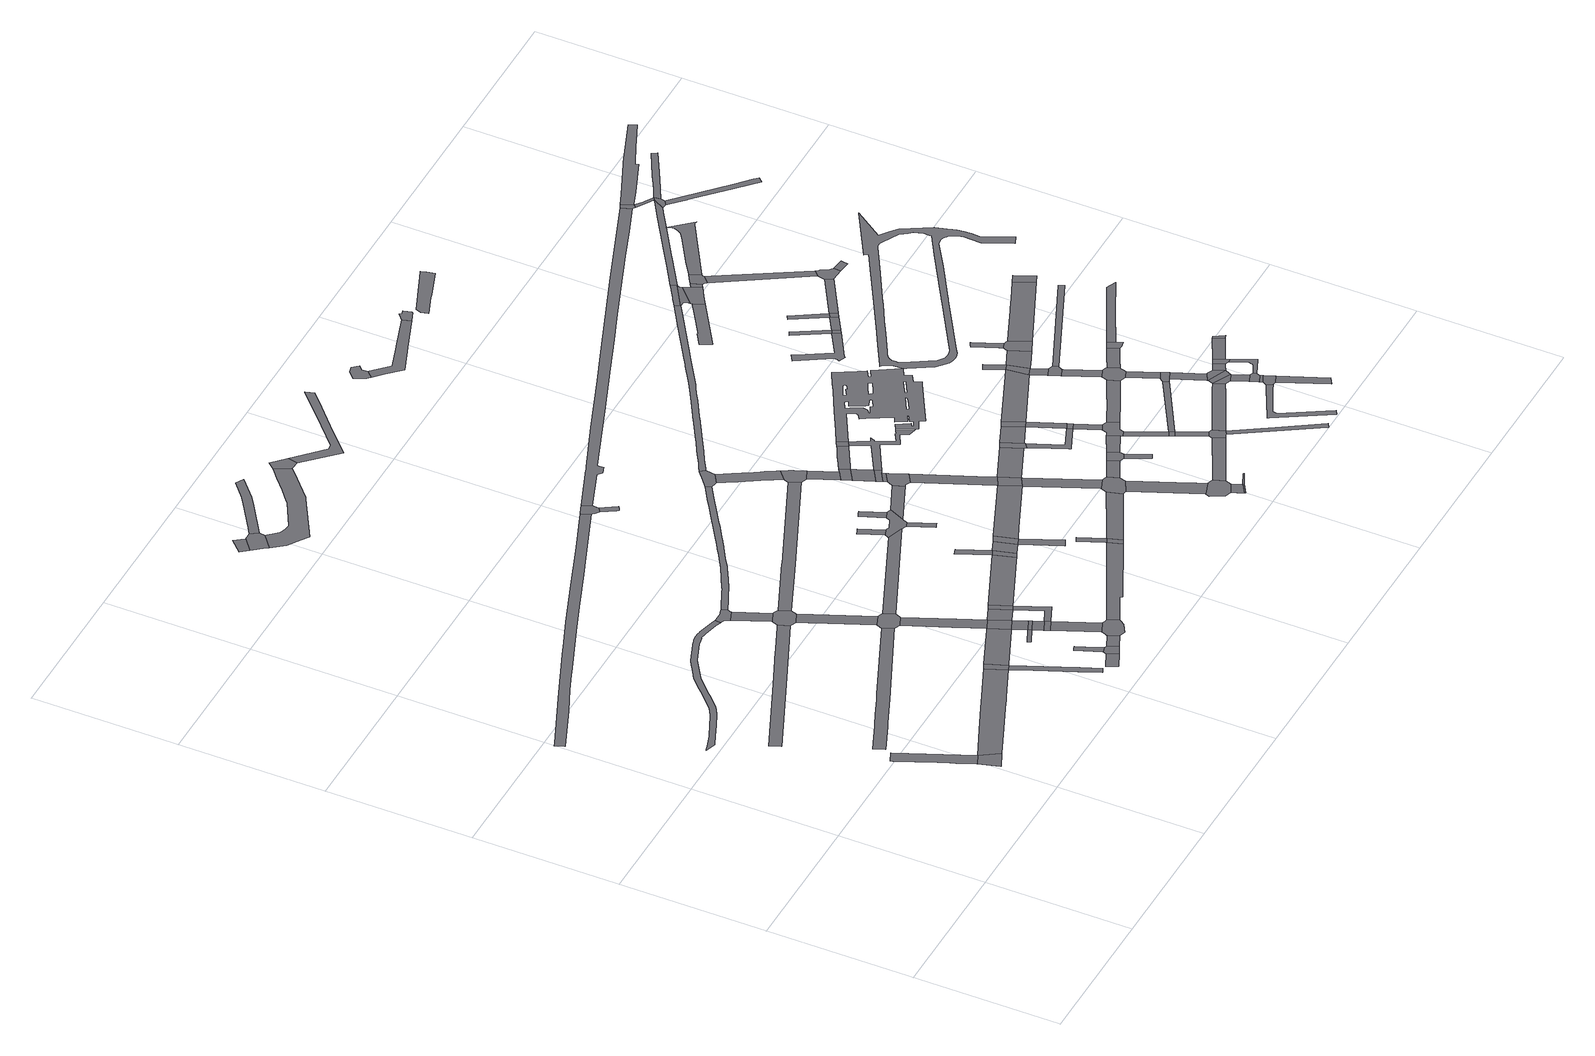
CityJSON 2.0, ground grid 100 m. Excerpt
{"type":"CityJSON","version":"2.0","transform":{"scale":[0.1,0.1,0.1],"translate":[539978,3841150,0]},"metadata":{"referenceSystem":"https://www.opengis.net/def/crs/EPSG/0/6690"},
"CityObjects":{
"road1":{"type":"Road","attributes":{"RoadStructureAttribute.sectionType":"1"},"geometry":[{"type":"MultiSurface","lod":"1","boundaries":[[[0,1,2,3,4,5,6,7,8,9,10]]]}]},
"road2":{"type":"Road","geometry":[{"type":"MultiSurface","lod":"1","boundaries":[[[10,9,11,12,13,14,15]]]}]},
"road3":{"type":"Road","attributes":{"RoadStructureAttribute.sectionType":"1"},"geometry":[{"type":"MultiSurface","lod":"1","boundaries":[[[16,17,18,19,20,21,22,23,24,25,26,27,28,29,30,31,32,33,34,35,36,37,38,39,40,41,42,43,44,45,46,47,48,49,50,51,52,53,54,55,56,57,58,59,60,61,62,63,64,65,66,67,68,69,70,71,72,73,74]]]}]},
"road4":{"type":"Road","attributes":{"RoadStructureAttribute.sectionType":"1"},"geometry":[{"type":"MultiSurface","lod":"1","boundaries":[[[75,76,77,78,79,80,10,15,81,82,83,84,85,86,87,88]]]}]},
"road5":{"type":"Road","attributes":{"RoadStructureAttribute.sectionType":"1"},"geometry":[{"type":"MultiSurface","lod":"1","boundaries":[[[89,90,91,92,93,94,95,96,97,98,99]]]}]},
"road6":{"type":"Road","attributes":{"RoadStructureAttribute.sectionType":"1"},"geometry":[{"type":"MultiSurface","lod":"1","boundaries":[[[100,101,102,103,104,105,106,107,108,109,110,111,112,113,114,115]]]}]},
"road7":{"type":"Road","attributes":{"RoadStructureAttribute.sectionType":"1"},"geometry":[{"type":"MultiSurface","lod":"1","boundaries":[[[116,117,118,119,120,121,122,123,124,125,126,127,128,129,130,131,132,133,134]]]}]},
"road8":{"type":"Road","geometry":[{"type":"MultiSurface","lod":"1","boundaries":[[[135,75,88,136]]]}]},
"road9":{"type":"Road","attributes":{"RoadStructureAttribute.sectionType":"1"},"geometry":[{"type":"MultiSurface","lod":"1","boundaries":[[[137,138,139,136,88,140,141,142,143,144]]]}]},
"road10":{"type":"Road","attributes":{"RoadStructureAttribute.sectionType":"1"},"geometry":[{"type":"MultiSurface","lod":"1","boundaries":[[[145,146,147,148]]]}]},
"road11":{"type":"Road","attributes":{"RoadStructureAttribute.sectionType":"1"},"geometry":[{"type":"MultiSurface","lod":"1","boundaries":[[[149,150,135,136,151,152,153,154]]]}]},
"road12":{"type":"Road","geometry":[{"type":"MultiSurface","lod":"1","boundaries":[[[155,156,157,158,74,73,159,160,161,162,163,164]]]}]},
"road13":{"type":"Road","attributes":{"RoadStructureAttribute.sectionType":"1"},"geometry":[{"type":"MultiSurface","lod":"1","boundaries":[[[162,161,165,166]]]}]},
"road14":{"type":"Road","geometry":[{"type":"MultiSurface","lod":"1","boundaries":[[[167,166,165,168,169,89,99,170,171,172,173,174,175,176]]]}]},
"road15":{"type":"Road","geometry":[{"type":"MultiSurface","lod":"1","boundaries":[[[177,178,179,180,181,182,183,184]]]}]},
"road16":{"type":"Road","geometry":[{"type":"MultiSurface","lod":"1","boundaries":[[[184,183,145,148,185,186]]]}]},
"road17":{"type":"Road","attributes":{"RoadStructureAttribute.sectionType":"1"},"geometry":[{"type":"MultiSurface","lod":"1","boundaries":[[[187,173,172,188,189,190,191]]]}]},
"road18":{"type":"Road","geometry":[{"type":"MultiSurface","lod":"1","boundaries":[[[192,191,190,193,100,115,194,195,196,197,198,199]]]}]},
"road19":{"type":"Road","geometry":[{"type":"MultiSurface","lod":"1","boundaries":[[[200,201,202,203,204,205]]]}]},
"road20":{"type":"Road","attributes":{"RoadStructureAttribute.sectionType":"1"},"geometry":[{"type":"MultiSurface","lod":"1","boundaries":[[[206,207,186,185,208]]]}]},
"road21":{"type":"Road","attributes":{"RoadStructureAttribute.sectionType":"1"},"geometry":[{"type":"MultiSurface","lod":"1","boundaries":[[[209,196,195,210,211,149,212]]]}]},
"road22":{"type":"Road","attributes":{"RoadStructureAttribute.sectionType":"1"},"geometry":[{"type":"MultiSurface","lod":"1","boundaries":[[[213,214,215,216]]]}]},
"road23":{"type":"Road","geometry":[{"type":"MultiSurface","lod":"1","boundaries":[[[212,149,154,217]]]}]},
"road24":{"type":"Road","attributes":{"RoadStructureAttribute.sectionType":"1"},"geometry":[{"type":"MultiSurface","lod":"1","boundaries":[[[217,154,200,218]]]}]},
"road25":{"type":"Road","geometry":[{"type":"MultiSurface","lod":"1","boundaries":[[[218,200,205,219]]]}]},
"road26":{"type":"Road","geometry":[{"type":"MultiSurface","lod":"1","boundaries":[[[220,216,215,221,222,223,224]]]}]},
"road27":{"type":"Road","attributes":{"RoadStructureAttribute.sectionType":"1"},"geometry":[{"type":"MultiSurface","lod":"1","boundaries":[[[219,205,225,226,227]]]}]},
"road28":{"type":"Road","geometry":[{"type":"MultiSurface","lod":"1","boundaries":[[[227,226,228,229]]]}]},
"road29":{"type":"Road","attributes":{"RoadStructureAttribute.sectionType":"1"},"geometry":[{"type":"MultiSurface","lod":"1","boundaries":[[[229,228,230,231]]]}]},
"road30":{"type":"Road","geometry":[{"type":"MultiSurface","lod":"1","boundaries":[[[232,231,230,233,206,208,234,235,236,237,238,239,240,241,242]]]}]},
"road31":{"type":"Road","attributes":{"RoadStructureAttribute.sectionType":"1"},"geometry":[{"type":"MultiSurface","lod":"1","boundaries":[[[243,212,217,244]]]}]},
"road32":{"type":"Road","geometry":[{"type":"MultiSurface","lod":"1","boundaries":[[[245,243,244,246]]]}]},
"road33":{"type":"Road","attributes":{"RoadStructureAttribute.sectionType":"1"},"geometry":[{"type":"MultiSurface","lod":"1","boundaries":[[[247,248,249,246,244,250,251,252,227,229]]]}]},
"road34":{"type":"Road","attributes":{"RoadStructureAttribute.sectionType":"1"},"geometry":[{"type":"MultiSurface","lod":"1","boundaries":[[[253,254,255,256,257,220,224,258,259,260]]]}]},
"road35":{"type":"Road","attributes":{"RoadStructureAttribute.sectionType":"1"},"geometry":[{"type":"MultiSurface","lod":"1","boundaries":[[[261,262,263,264,265,266,267,268,269,270,223,222,271,272,273,274,275,276,277]]]}]},
"road36":{"type":"Road","attributes":{"RoadStructureAttribute.sectionType":"1"},"geometry":[{"type":"MultiSurface","lod":"1","boundaries":[[[278,199,198,279]]]}]},
"road37":{"type":"Road","attributes":{"RoadStructureAttribute.sectionType":"1"},"geometry":[{"type":"MultiSurface","lod":"1","boundaries":[[[280,281,282,245,246,283,284,285,286]]]}]},
"road38":{"type":"Road","attributes":{"RoadStructureAttribute.sectionType":"1"},"geometry":[{"type":"MultiSurface","lod":"1","boundaries":[[[287,288,289,290,291,292,293,294,295,296,297,298,299,300,301,302,303,304,305,306,307,155,164,308,309,310,311,312,313,314,315,316,317,318,319,320,321,322,323,324,325,326,327,328,329,330,331,332,333]]]}]},
"road39":{"type":"Road","attributes":{"RoadStructureAttribute.sectionType":"1"},"geometry":[{"type":"MultiSurface","lod":"1","boundaries":[[[334,335,242,241,336,337,338]]]}]},
"road40":{"type":"Road","attributes":{"RoadStructureAttribute.sectionType":"1"},"geometry":[{"type":"MultiSurface","lod":"1","boundaries":[[[339,340,341,176,175,342,343]]]}]},
"road41":{"type":"Road","attributes":{"RoadStructureAttribute.sectionType":"1"},"geometry":[{"type":"MultiSurface","lod":"1","boundaries":[[[344,345,346,347,280,348]]]}]},
"road42":{"type":"Road","geometry":[{"type":"MultiSurface","lod":"1","boundaries":[[[349,350,116,134,351,352,353,354,355,356,357]]]}]},
"road43":{"type":"Road","geometry":[{"type":"MultiSurface","lod":"1","boundaries":[[[348,280,286,358]]]}]},
"road44":{"type":"Road","geometry":[{"type":"MultiSurface","lod":"1","boundaries":[[[359,360,361,362,354,353]]]}]},
"road45":{"type":"Road","attributes":{"RoadStructureAttribute.sectionType":"1"},"geometry":[{"type":"MultiSurface","lod":"1","boundaries":[[[363,348,358,364]]]}]},
"road46":{"type":"Road","geometry":[{"type":"MultiSurface","lod":"1","boundaries":[[[365,366,367,368,369]]]}]},
"road47":{"type":"Road","geometry":[{"type":"MultiSurface","lod":"1","boundaries":[[[370,261,277,371,372]]]}]},
"road48":{"type":"Road","geometry":[{"type":"MultiSurface","lod":"1","boundaries":[[[373,363,364,374]]]}]},
"road49":{"type":"Road","attributes":{"RoadStructureAttribute.sectionType":"1"},"geometry":[{"type":"MultiSurface","lod":"1","boundaries":[[[375,376,377,374,364]]]}]},
"road50":{"type":"Road","geometry":[{"type":"MultiSurface","lod":"1","boundaries":[[[378,379,380,381,382,383,384,385,386,387,369,368,388,389,278,279,390,391,392,393,394,395,396,397]]]}]},
"road51":{"type":"Road","geometry":[{"type":"MultiSurface","lod":"1","boundaries":[[[398,399,400,393,392]]]}]},
"road52":{"type":"Road","geometry":[{"type":"MultiSurface","lod":"1","boundaries":[[[401,402,403,404,405,334,406]]]}]},
"road53":{"type":"Road","geometry":[{"type":"MultiSurface","lod":"1","boundaries":[[[406,334,338,407]]]}]},
"road54":{"type":"Road","geometry":[{"type":"MultiSurface","lod":"1","boundaries":[[[408,409,410,381,380]]]}]},
"road55":{"type":"Road","attributes":{"RoadStructureAttribute.sectionType":"1"},"geometry":[{"type":"MultiSurface","lod":"1","boundaries":[[[411,397,396,412]]]}]},
"road56":{"type":"Road","attributes":{"RoadStructureAttribute.sectionType":"1"},"geometry":[{"type":"MultiSurface","lod":"1","boundaries":[[[413,373,374,414,415,416,417,418]]]}]},
"road57":{"type":"Road","geometry":[{"type":"MultiSurface","lod":"1","boundaries":[[[419,420,287,333,421,422,423,424]]]}]},
"road58":{"type":"Road","attributes":{"RoadStructureAttribute.sectionType":"1"},"geometry":[{"type":"MultiSurface","lod":"1","boundaries":[[[425,426,427,428,429,430,372,371,431,432,433,434]]]}]},
"road59":{"type":"Road","attributes":{"RoadStructureAttribute.sectionType":"1"},"geometry":[{"type":"MultiSurface","lod":"1","boundaries":[[[435,436,437,438,439,440,441,442,443,423,422,444,445,446,447,448,449,450,451,452,453,454,455,456]]]}]},
"road60":{"type":"Road","attributes":{"RoadStructureAttribute.sectionType":"1"},"geometry":[{"type":"MultiSurface","lod":"1","boundaries":[[[457,458,459,460,461,406,407,462,463]]]}]},
"road61":{"type":"Road","geometry":[{"type":"MultiSurface","lod":"1","boundaries":[[[464,465,466,467,468,469,456,455,339,343,470,471,472]]]}]},
"road62":{"type":"Road","attributes":{"RoadStructureAttribute.sectionType":"1"},"geometry":[{"type":"MultiSurface","lod":"1","boundaries":[[[472,471,473,474]]]}]},
"road63":{"type":"Road","geometry":[{"type":"MultiSurface","lod":"1","boundaries":[[[475,474,473,476,477]]]}]},
"road64":{"type":"Road","attributes":{"RoadStructureAttribute.sectionType":"1"},"geometry":[{"type":"MultiSurface","lod":"1","boundaries":[[[478,477,476,479,480]]]}]},
"road65":{"type":"Road","attributes":{"RoadStructureAttribute.sectionType":"1"},"geometry":[{"type":"MultiSurface","lod":"1","boundaries":[[[481,482,483,484]]]}]},
"road66":{"type":"Road","geometry":[{"type":"MultiSurface","lod":"1","boundaries":[[[485,484,483,486,487,411,412,488,489,490,491,492]]]}]},
"road67":{"type":"Road","geometry":[{"type":"MultiSurface","lod":"1","boundaries":[[[480,479,482,481,493]]]}]},
"road68":{"type":"Road","attributes":{"RoadStructureAttribute.sectionType":"1"},"geometry":[{"type":"MultiSurface","lod":"1","boundaries":[[[494,495,496,497,492,491,498,413,499]]]}]},
"road69":{"type":"Road","geometry":[{"type":"MultiSurface","lod":"1","boundaries":[[[499,413,418,500]]]}]},
"road70":{"type":"Road","attributes":{"RoadStructureAttribute.sectionType":"1"},"geometry":[{"type":"MultiSurface","lod":"1","boundaries":[[[501,502,500,418,503,504,505]]]}]},
"road71":{"type":"Road","attributes":{"RoadStructureAttribute.sectionType":"1"},"geometry":[{"type":"MultiSurface","lod":"1","boundaries":[[[506,507,508,509,510,511,512,475,477,513,514,515,516,517]]]}]},
"road72":{"type":"Road","geometry":[{"type":"MultiSurface","lod":"1","boundaries":[[[518,505,504,519,457,463,520,521,522,523]]]}]},
"road73":{"type":"Road","attributes":{"RoadStructureAttribute.sectionType":"1"},"geometry":[{"type":"MultiSurface","lod":"1","boundaries":[[[524,525,521,520,526,527]]]}]},
"road74":{"type":"Road","geometry":[{"type":"MultiSurface","lod":"1","boundaries":[[[527,526,528,529,530,531,532,533]]]}]},
"road75":{"type":"Road","attributes":{"RoadStructureAttribute.sectionType":"1"},"geometry":[{"type":"MultiSurface","lod":"1","boundaries":[[[534,531,530,535,536,537,538]]]}]},
"road76":{"type":"Road","geometry":[{"type":"MultiSurface","lod":"1","boundaries":[[[538,537,539,540]]]}]},
"road77":{"type":"Road","attributes":{"RoadStructureAttribute.sectionType":"1"},"geometry":[{"type":"MultiSurface","lod":"1","boundaries":[[[541,499,500,542,543]]]}]},
"road78":{"type":"Road","geometry":[{"type":"MultiSurface","lod":"1","boundaries":[[[544,506,517,545]]]}]},
"road79":{"type":"Road","geometry":[{"type":"MultiSurface","lod":"1","boundaries":[[[546,547,548,549,550,551,552,553,554,555,556,557,558,559,560,561,562,545,517,563,564,565,566,567,568,480,493]]]}]},
"road80":{"type":"Road","attributes":{"RoadStructureAttribute.sectionType":"1"},"geometry":[{"type":"MultiSurface","lod":"1","boundaries":[[[569,523,522,570]]]}]},
"road81":{"type":"Road","geometry":[{"type":"MultiSurface","lod":"1","boundaries":[[[571,572,573,538,540]]]}]},
"road82":{"type":"Road","geometry":[{"type":"MultiSurface","lod":"1","boundaries":[[[574,569,570,575,576,577]]]}]},
"road83":{"type":"Road","geometry":[{"type":"MultiSurface","lod":"1","boundaries":[[[578,541,543,579,580,581,582]]]}]},
"road84":{"type":"Road","geometry":[{"type":"MultiSurface","lod":"1","boundaries":[[[583,584,585,586,587,588,589,590]]]}]},
"road85":{"type":"Road","geometry":[{"type":"MultiSurface","lod":"1","boundaries":[[[591,592,593,594,576,575]]]}]},
"road86":{"type":"Road","attributes":{"RoadStructureAttribute.sectionType":"1"},"geometry":[{"type":"MultiSurface","lod":"1","boundaries":[[[595,596,533,532,597,598,599,600]]]}]},
"road87":{"type":"Road","attributes":{"RoadStructureAttribute.sectionType":"1"},"geometry":[{"type":"MultiSurface","lod":"1","boundaries":[[[601,602,603,581,580,604,605,606,607,608,609]]]}]},
"road88":{"type":"Road","attributes":{"RoadStructureAttribute.sectionType":"1"},"geometry":[{"type":"MultiSurface","lod":"1","boundaries":[[[610,578,582,611,612]]]}]},
"road89":{"type":"Road","attributes":{"RoadStructureAttribute.sectionType":"1"},"geometry":[{"type":"MultiSurface","lod":"1","boundaries":[[[613,574,577,614]]]}]},
"road90":{"type":"Road","geometry":[{"type":"MultiSurface","lod":"1","boundaries":[[[615,610,612,616]]]}]},
"road91":{"type":"Road","attributes":{"RoadStructureAttribute.sectionType":"1"},"geometry":[{"type":"MultiSurface","lod":"1","boundaries":[[[617,618,619,620,621,622,623,624,625,626,627,628,629,630,631,632,633,634,635,636,637,638,419,424,639,640,641,642,643,644,645,646,647,648,649,650,651,652,653,654,655,656]]]}]},
"road92":{"type":"Road","attributes":{"RoadStructureAttribute.sectionType":"1"},"geometry":[{"type":"MultiSurface","lod":"1","boundaries":[[[616,612,657,609,658]]]}]},
"road93":{"type":"Road","attributes":{"RoadStructureAttribute.sectionType":"1"},"geometry":[{"type":"MultiSurface","lod":"1","boundaries":[[[659,660,661,662,663,664,665,666,667,668,669,670,671,544,545,672,673,674,675,676,677,678,679,680,681,682,683,684,685,686,687,688,689,690,691,692,693,694,695,696,697,698,699,700,701,702,703],[704,705,706,707,708,709,710,711,712],[713,714,715,716,717,718,719],[720,721,722,723,724,725,726,727,728,729,730,731,732],[733,734,735,736,737,738,739,740,741],[742,743,744,745,746,747,748,749,750,751,752,753,754,755,756,757,758,759,760,761]]]}]},
"road94":{"type":"Road","geometry":[{"type":"MultiSurface","lod":"1","boundaries":[[[658,609,608,762]]]}]},
"road95":{"type":"Road","attributes":{"RoadStructureAttribute.sectionType":"1"},"geometry":[{"type":"MultiSurface","lod":"1","boundaries":[[[763,764,765,766]]]}]},
"road96":{"type":"Road","attributes":{"RoadStructureAttribute.sectionType":"1"},"geometry":[{"type":"MultiSurface","lod":"1","boundaries":[[[762,608,767,768,769]]]}]},
"road97":{"type":"Road","geometry":[{"type":"MultiSurface","lod":"1","boundaries":[[[770,769,768,771,772,773,613,614,774,764,763,775,776,777,778]]]}]},
"road98":{"type":"Road","attributes":{"RoadStructureAttribute.sectionType":"1"},"geometry":[{"type":"MultiSurface","lod":"1","boundaries":[[[779,780,781,782,588,587,783,784,785,786,787]]]}]},
"road99":{"type":"Road","geometry":[{"type":"MultiSurface","lod":"1","boundaries":[[[766,765,788,789]]]}]},
"road100":{"type":"Road","attributes":{"RoadStructureAttribute.sectionType":"1"},"geometry":[{"type":"MultiSurface","lod":"1","boundaries":[[[789,788,790,791]]]}]},
"road101":{"type":"Road","geometry":[{"type":"MultiSurface","lod":"1","boundaries":[[[792,793,791,790,595,600,794,795,796,797]]]}]},
"road102":{"type":"Road","attributes":{"RoadStructureAttribute.sectionType":"1"},"geometry":[{"type":"MultiSurface","lod":"1","boundaries":[[[798,796,795,799,800,801]]]}]},
"road103":{"type":"Road","attributes":{"RoadStructureAttribute.sectionType":"1"},"geometry":[{"type":"MultiSurface","lod":"1","boundaries":[[[802,803,804,805,806,807,808,809,349,357,810,811,812,813,814,815,816,817,818,819,820,821,822,823]]]}]},
"road104":{"type":"Road","attributes":{"RoadStructureAttribute.sectionType":"1"},"geometry":[{"type":"MultiSurface","lod":"1","boundaries":[[[824,825,615,616,826]]]}]},
"road105":{"type":"Road","attributes":{"RoadStructureAttribute.sectionType":"1"},"geometry":[{"type":"MultiSurface","lod":"1","boundaries":[[[827,828,829,830,778,777,831,832,833]]]}]},
"road106":{"type":"Road","attributes":{"RoadStructureAttribute.sectionType":"1"},"geometry":[{"type":"MultiSurface","lod":"1","boundaries":[[[834,766,789,835]]]}]},
"road107":{"type":"Road","attributes":{"RoadStructureAttribute.sectionType":"1"},"geometry":[{"type":"MultiSurface","lod":"1","boundaries":[[[836,837,838,839,840,841,797,796,842,843,844,845,846]]]}]},
"road108":{"type":"Road","geometry":[{"type":"MultiSurface","lod":"1","boundaries":[[[847,848,779,787,849,850,851]]]}]},
"road109":{"type":"Road","attributes":{"RoadStructureAttribute.sectionType":"1"},"geometry":[{"type":"MultiSurface","lod":"1","boundaries":[[[852,853,854,855,856,857,858,859,860,861,862,863]]]}]},
"road110":{"type":"Road","attributes":{"RoadStructureAttribute.sectionType":"1"},"geometry":[{"type":"MultiSurface","lod":"1","boundaries":[[[864,865,866,867,868,869,870,871,872,873,874]]]}]},
"road111":{"type":"Road","attributes":{"RoadStructureAttribute.sectionType":"1"},"geometry":[{"type":"MultiSurface","lod":"1","boundaries":[[[875,826,876,877,878]]]}]},
"road112":{"type":"Road","geometry":[{"type":"MultiSurface","lod":"1","boundaries":[[[879,880,824,881]]]}]},
"road113":{"type":"Road","geometry":[{"type":"MultiSurface","lod":"1","boundaries":[[[881,824,826,875]]]}]},
"road114":{"type":"Road","geometry":[{"type":"MultiSurface","lod":"1","boundaries":[[[882,883,878,877,884,885,886,887,888,889]]]}]},
"road115":{"type":"Road","attributes":{"RoadStructureAttribute.sectionType":"1"},"geometry":[{"type":"MultiSurface","lod":"1","boundaries":[[[890,885,884,891,892]]]}]},
"road116":{"type":"Road","geometry":[{"type":"MultiSurface","lod":"1","boundaries":[[[893,894,892,891,895,827,833,896,897,898,899,900,901,902]]]}]},
"road117":{"type":"Road","attributes":{"RoadStructureAttribute.sectionType":"1"},"geometry":[{"type":"MultiSurface","lod":"1","boundaries":[[[898,897,903,904]]]}]},
"road118":{"type":"Road","geometry":[{"type":"MultiSurface","lod":"1","boundaries":[[[904,903,905,906,834,835,907,908,909]]]}]},
"road119":{"type":"Road","attributes":{"RoadStructureAttribute.sectionType":"1"},"geometry":[{"type":"MultiSurface","lod":"1","boundaries":[[[909,908,910,911,912]]]}]},
"road120":{"type":"Road","attributes":{"RoadStructureAttribute.sectionType":"1"},"geometry":[{"type":"MultiSurface","lod":"1","boundaries":[[[913,914,915,916,917,918,919,920]]]}]},
"road121":{"type":"Road","attributes":{"RoadStructureAttribute.sectionType":"1"},"geometry":[{"type":"MultiSurface","lod":"1","boundaries":[[[921,881,875,922,923,924]]]}]},
"road122":{"type":"Road","geometry":[{"type":"MultiSurface","lod":"1","boundaries":[[[925,836,846,926,927,928,929]]]}]},
"road123":{"type":"Road","attributes":{"RoadStructureAttribute.sectionType":"1"},"geometry":[{"type":"MultiSurface","lod":"1","boundaries":[[[930,931,932,933,934,935,936,937,938,939]]]}]},
"road124":{"type":"Road","attributes":{"RoadStructureAttribute.sectionType":"1"},"geometry":[{"type":"MultiSurface","lod":"1","boundaries":[[[940,925,929,941]]]}]},
"road125":{"type":"Road","attributes":{"RoadStructureAttribute.sectionType":"1"},"geometry":[{"type":"MultiSurface","lod":"1","boundaries":[[[942,943,944,874,945]]]}]},
"road126":{"type":"Road","attributes":{"RoadStructureAttribute.sectionType":"1"},"geometry":[{"type":"MultiSurface","lod":"1","boundaries":[[[928,927,946,947]]]}]},
"road127":{"type":"Road","geometry":[{"type":"MultiSurface","lod":"1","boundaries":[[[948,912,911,940,941,949]]]}]},
"road128":{"type":"Road","geometry":[{"type":"MultiSurface","lod":"1","boundaries":[[[950,951,952,852,863,953,954,955]]]}]},
"road129":{"type":"Road","geometry":[{"type":"MultiSurface","lod":"1","boundaries":[[[956,947,946,957,958,959,960,961,962]]]}]},
"road130":{"type":"Road","attributes":{"RoadStructureAttribute.sectionType":"1"},"geometry":[{"type":"MultiSurface","lod":"1","boundaries":[[[958,957,951,950]]]}]},
"road131":{"type":"Road","geometry":[{"type":"MultiSurface","lod":"1","boundaries":[[[945,874,873,963]]]}]},
"road132":{"type":"Road","attributes":{"RoadStructureAttribute.sectionType":"1"},"geometry":[{"type":"MultiSurface","lod":"1","boundaries":[[[964,965,966,955,954,967,968,969]]]}]},
"road133":{"type":"Road","attributes":{"RoadStructureAttribute.sectionType":"1"},"geometry":[{"type":"MultiSurface","lod":"1","boundaries":[[[970,971,972,973,974,975,976,977,978]]]}]},
"road134":{"type":"Road","attributes":{"RoadStructureAttribute.sectionType":"1"},"geometry":[{"type":"MultiSurface","lod":"1","boundaries":[[[979,980,902,901,981,982]]]}]},
"road135":{"type":"Road","geometry":[{"type":"MultiSurface","lod":"1","boundaries":[[[983,978,977,921,924,984,985]]]}]},
"road136":{"type":"Road","attributes":{"RoadStructureAttribute.sectionType":"1"},"geometry":[{"type":"MultiSurface","lod":"1","boundaries":[[[986,949,941,987,988]]]}]},
"road137":{"type":"Road","attributes":{"RoadStructureAttribute.sectionType":"1"},"geometry":[{"type":"MultiSurface","lod":"1","boundaries":[[[989,945,963,990]]]}]},
"road138":{"type":"Road","geometry":[{"type":"MultiSurface","lod":"1","boundaries":[[[991,986,988,992,993,994]]]}]},
"road139":{"type":"Road","attributes":{"RoadStructureAttribute.sectionType":"1"},"geometry":[{"type":"MultiSurface","lod":"1","boundaries":[[[995,996,997,993,992,998,999,1000,1001,1002,962,961]]]}]},
"road140":{"type":"Road","attributes":{"RoadStructureAttribute.sectionType":"1"},"geometry":[{"type":"MultiSurface","lod":"1","boundaries":[[[1003,1004,989,1005]]]}]},
"road141":{"type":"Road","geometry":[{"type":"MultiSurface","lod":"1","boundaries":[[[1005,989,990,1006]]]}]},
"road142":{"type":"Road","geometry":[{"type":"MultiSurface","lod":"1","boundaries":[[[1007,979,982,1008,1009,1010,1011]]]}]},
"road143":{"type":"Road","attributes":{"RoadStructureAttribute.sectionType":"1"},"geometry":[{"type":"MultiSurface","lod":"1","boundaries":[[[1012,1013,656,1014,1015,1016,1017,1018]]]}]},
"road144":{"type":"Road","geometry":[{"type":"MultiSurface","lod":"1","boundaries":[[[1019,1020,1021,1022,1023,617,656,1013]]]}]},
"road145":{"type":"Road","geometry":[{"type":"MultiSurface","lod":"1","boundaries":[[[1018,1017,913,920,1024,1025,1026]]]}]},
"road146":{"type":"Road","attributes":{"RoadStructureAttribute.sectionType":"1"},"geometry":[{"type":"MultiSurface","lod":"1","boundaries":[[[1027,991,994,1028,1029]]]}]},
"road147":{"type":"Road","attributes":{"RoadStructureAttribute.sectionType":"1"},"geometry":[{"type":"MultiSurface","lod":"1","boundaries":[[[1030,1031,889,888,1032,1033]]]}]},
"road148":{"type":"Road","attributes":{"RoadStructureAttribute.sectionType":"1"},"geometry":[{"type":"MultiSurface","lod":"1","boundaries":[[[1034,1026,1025,1035,1036]]]}]},
"road149":{"type":"Road","attributes":{"RoadStructureAttribute.sectionType":"1"},"geometry":[{"type":"MultiSurface","lod":"1","boundaries":[[[1037,1005,1006,1038]]]}]},
"road150":{"type":"Road","geometry":[{"type":"MultiSurface","lod":"1","boundaries":[[[1039,1027,1029,1040]]]}]},
"road151":{"type":"Road","geometry":[{"type":"MultiSurface","lod":"1","boundaries":[[[1041,1042,1034,1036,1043,1044,1045,1046,1047]]]}]},
"road152":{"type":"Road","attributes":{"RoadStructureAttribute.sectionType":"1"},"geometry":[{"type":"MultiSurface","lod":"1","boundaries":[[[1048,1049,1050,1051,1052,985,984,1053]]]}]},
"road153":{"type":"Road","attributes":{"RoadStructureAttribute.sectionType":"1"},"geometry":[{"type":"MultiSurface","lod":"1","boundaries":[[[1054,1045,1044,1055,1056]]]}]},
"road154":{"type":"Road","attributes":{"RoadStructureAttribute.sectionType":"1"},"geometry":[{"type":"MultiSurface","lod":"1","boundaries":[[[1057,1058,1007,1011,1059,1060]]]}]},
"road155":{"type":"Road","attributes":{"RoadStructureAttribute.sectionType":"1"},"geometry":[{"type":"MultiSurface","lod":"1","boundaries":[[[1061,1062,1063,1064,1065,1066,1067,1068,1069,1070,1071,1072,1073,1074,1075,1076,1077,1078,1079,1080,1081,1082,1083,703,1084,1085,1086,1087,1088,1089,1090,1091,1092,1093,1094,1095,1096,1097,1098,1099,1100,1101,1102,1103,1104,1105,1106,1107,1108,1109,1110],[1111,1112,1113,1114,1115,1116,1117,1118,1119,1120,1121,1122,1123,1124,1125,1126,1127,1128,1129,1130,1131,1132,1133,1134,1135,1136,1137,1138,1139,1140,1141,1142,1143,1144,1145,1146]]]}]},
"road156":{"type":"Road","geometry":[{"type":"MultiSurface","lod":"1","boundaries":[[[1147,1148,1149,1150,1056,1055,1037,1038,1151,1152]]]}]},
"road157":{"type":"Road","geometry":[{"type":"MultiSurface","lod":"1","boundaries":[[[1153,1154,1155,1152,1151]]]}]},
"road158":{"type":"Road","attributes":{"RoadStructureAttribute.sectionType":"1"},"geometry":[{"type":"MultiSurface","lod":"1","boundaries":[[[1156,1157,1158,1159,1160,1161,1162,1163,1164,1165,1166,1167,1041,1047]]]}]},
"road159":{"type":"Road","attributes":{"RoadStructureAttribute.sectionType":"1"},"geometry":[{"type":"MultiSurface","lod":"1","boundaries":[[[1168,1169,1170,1171,1172,1173,1019,1013,1174,1175,1176,1159,1177,1178]]]}]},
"road160":{"type":"Road","geometry":[{"type":"MultiSurface","lod":"1","boundaries":[[[1179,1048,1053,1180]]]}]},
"road161":{"type":"Road","geometry":[{"type":"MultiSurface","lod":"1","boundaries":[[[1181,1182,802,823,1183,1184,1185]]]}]},
"road162":{"type":"Road","attributes":{"RoadStructureAttribute.sectionType":"1"},"geometry":[{"type":"MultiSurface","lod":"1","boundaries":[[[1186,1187,1188,1189,1185,1184,1190,1191,1192,1168,1193]]]}]},
"road163":{"type":"Road","geometry":[{"type":"MultiSurface","lod":"1","boundaries":[[[1193,1168,1178,1194,1195,1196,1197]]]}]},
"road164":{"type":"Road","attributes":{"RoadStructureAttribute.sectionType":"1"},"geometry":[{"type":"MultiSurface","lod":"1","boundaries":[[[1198,1199,1195,1194,1200,1201,1202,1203,1204,1205,1206,1207,1208]]]}]},
"road165":{"type":"Road","attributes":{"RoadStructureAttribute.sectionType":"1"},"geometry":[{"type":"MultiSurface","lod":"1","boundaries":[[[1209,1210,1211,1212,1193,1197,1213,1214,1215,1216,1217]]]}]},
"road166":{"type":"Road","attributes":{"RoadStructureAttribute.sectionType":"1"},"geometry":[{"type":"MultiSurface","lod":"1","boundaries":[[[1218,1219,1220,1221,1222,1181,1185,1223,1224,1225,1226,1227,1228,1229,1230,1231]]]}]}
},
"vertices":[
[846,1056,0],[775,1026,0],[782,1008,0],[798,972,0],[836,883,0],[852,846,0],[891,757,0],[921,687,0],[935,653,0],[985,537,0],[1058,569,0],
[1027,392,0],[1045,400,0],[1119,433,0],[1118,434,0],[1138,443,0],
[1466,2577,0],[1357,2605,0],[1355,2606,0],[1342,2607,0],[1303,2611,0],[1273,2604,0],[1268,2602,0],[1262,2601,0],[1235,2592,0],[1228,2590,0],[1223,2588,0],[1094,2537,0],[1091,2536,0],[1086,2533,0],[1041,2504,0],[1029,2497,0],[947,2445,0],[900,2398,0],[831,2328,0],[808,2306,0],[740,2238,0],[682,2204,0],[669,2196,0],[507,2125,0],[499,2122,0],[430,2098,0],[426,2096,0],[380,2083,0],[372,2081,0],[439,2054,0],[447,2057,0],[514,2088,0],[521,2091,0],[547,2102,0],[691,2164,0],[692,2164,0],[697,2167,0],[701,2169,0],[748,2194,0],[774,2214,0],[837,2278,0],[858,2300,0],[908,2349,0],[925,2367,0],[928,2370,0],[969,2410,0],[971,2411,0],[1051,2464,0],[1109,2502,0],[1253,2557,0],[1262,2559,0],[1309,2570,0],[1310,2571,0],[1348,2566,0],[1353,2565,0],[1356,2565,0],[1456,2541,0],[1493,2529,0],[1498,2569,0],
[1806,894,0],[1573,792,0],[1523,771,0],[1471,748,0],[1280,665,0],[1278,664,0],[1359,537,0],[1528,610,0],[1533,612,0],[1605,643,0],[1616,648,0],[1632,654,0],[1806,729,0],[1866,755,0],
[1624,2208,0],[1603,2198,0],[1421,2120,0],[1331,2081,0],[1237,2040,0],[1190,2020,0],[1172,2013,0],[579,1756,0],[608,1681,0],[1204,1939,0],[1653,2134,0],
[1878,1623,0],[1309,1377,0],[1262,1356,0],[1217,1337,0],[1174,1319,0],[1125,1297,0],[1043,1262,0],[1025,1254,0],[979,1234,0],[935,1215,0],[830,1170,0],[863,1097,0],[1057,1181,0],[1088,1194,0],[1297,1285,0],[1909,1551,0],
[2038,3753,0],[1742,3635,0],[1405,3507,0],[1082,3384,0],[903,3310,0],[793,3266,0],[415,3107,0],[26,2941,0],[2,2931,0],[28,2869,0],[338,2999,0],[517,3078,0],[644,3130,0],[672,3142,0],[1033,3286,0],[1279,3383,0],[1531,3481,0],[1715,3553,0],[2064,3689,0],
[1852,914,0],[1906,771,0],
[2133,243,0],[2077,373,0],[2074,380,0],[1874,738,0],[1929,612,0],[2037,364,0],[2097,226,0],[2134,242,0],
[2265,284,0],[2157,234,0],[2190,163,0],[2298,213,0],
[2158,1046,0],[2141,1038,0],[1908,773,0],[1916,777,0],[2201,899,0],[2218,907,0],
[1606,2581,0],[1579,2574,0],[1566,2570,0],[1502,2569,0],[1495,2529,0],[1524,2519,0],[1539,2486,0],[1611,2517,0],[1611,2518,0],[1619,2545,0],
[1641,2250,0],[1713,2282,0],
[1728,2275,0],[1636,2236,0],[1627,2209,0],[1657,2132,0],[1680,2124,0],[1695,2119,0],[1768,2150,0],[1774,2164,0],[1783,2190,0],[1753,2265,0],
[2295,364,0],[2240,491,0],[2223,484,0],[2205,476,0],[2252,364,0],[2259,348,0],[2275,309,0],[2314,320,0],
[2362,243,0],[2329,313,0],
[1809,2058,0],[1728,2044,0],[1735,2026,0],[1892,1662,0],[1969,1693,0],
[1994,1683,0],[1883,1637,0],[1923,1545,0],[1950,1534,0],[2021,1565,0],[2033,1593,0],[2038,1607,0],[2008,1678,0],
[2258,814,0],[2155,768,0],[2159,755,0],[2163,743,0],[2164,744,0],[2268,792,0],
[2424,357,0],[2423,356,0],[2454,286,0],
[2158,1251,0],[2076,1239,0],[2084,1220,0],[2233,1077,0],
[880,5549,0],[798,5466,0],[839,5414,0],[928,5484,0],
[2294,940,0],
[2334,847,0],
[2344,825,0],
[978,5485,0],[905,5332,0],[915,5318,0],[1009,5395,0],[1014,5435,0],
[2271,785,0],[2297,725,0],[2373,758,0],
[2313,689,0],[2389,722,0],
[2439,400,0],[2514,434,0],
[2538,426,0],[2430,373,0],[2456,285,0],[2471,280,0],[2489,273,0],[2494,272,0],[2495,271,0],[2563,310,0],[2577,336,0],[2586,350,0],[2552,422,0],
[2327,1117,0],[2386,980,0],
[2362,1133,0],[2421,995,0],
[2452,749,0],[2515,776,0],[2510,789,0],[2465,798,0],[2463,798,0],[2446,790,0],
[1373,5771,0],[1266,5678,0],[1182,5621,0],[1046,5530,0],[1032,5520,0],[1228,5578,0],[1294,5623,0],[1426,5742,0],
[1592,5623,0],[1529,5567,0],[1441,5487,0],[1358,5419,0],[1342,5406,0],[1155,5302,0],[1154,5302,0],[1125,5306,0],[1098,5311,0],[1073,5321,0],[983,5232,0],[1067,5174,0],[1114,5141,0],[1423,5318,0],[1437,5327,0],[1618,5494,0],[1648,5521,0],
[2666,1961,0],[2773,1923,0],
[2798,1322,0],[2742,1298,0],[2414,1155,0],[2463,1013,0],[2473,1017,0],[2805,1160,0],[2842,1176,0],
[2600,3176,0],[2507,3116,0],[2438,3070,0],[2357,3017,0],[2281,2966,0],[2200,2914,0],[2166,2890,0],[2162,2888,0],[2144,2876,0],[2114,2856,0],[2095,2843,0],[2064,2824,0],[2061,2822,0],[2030,2802,0],[1960,2758,0],[1789,2666,0],[1784,2663,0],[1756,2651,0],[1703,2626,0],[1676,2614,0],[1611,2584,0],[1627,2549,0],[1687,2575,0],[1694,2578,0],[1773,2614,0],[1778,2616,0],[1805,2629,0],[1807,2630,0],[1809,2631,0],[1877,2668,0],[1971,2719,0],[1981,2724,0],[1987,2728,0],[2050,2770,0],[2134,2822,0],[2137,2825,0],[2139,2825,0],[2146,2830,0],[2158,2837,0],[2188,2857,0],[2222,2879,0],[2314,2939,0],[2338,2956,0],[2438,3021,0],[2530,3083,0],[2577,3113,0],[2618,3140,0],
[3209,743,0],[2962,622,0],[2784,447,0],[2793,429,0],[3241,647,0],
[2863,2741,0],[2159,2438,0],[2155,2437,0],[2186,2363,0],[2900,2670,0],
[2742,1546,0],[2723,1540,0],[2705,1533,0],[2705,1532,0],[2834,1337,0],
[2114,3782,0],[2085,3771,0],[2068,3685,0],[2084,3671,0],[2106,3654,0],[2136,3674,0],[2136,3687,0],[2138,3712,0],[2138,3719,0],
[2877,1191,0],
[2160,3565,0],[2170,3550,0],[2187,3560,0],[2204,3571,0],
[2912,1371,0],[2955,1224,0],
[2656,2170,0],[2633,2160,0],[2610,2150,0],[2678,1989,0],[2724,2008,0],
[1636,5671,0],[1708,5515,0],[1725,5585,0],
[2959,1391,0],[3002,1244,0],
[3068,957,0],[3094,968,0],[3120,980,0],
[2901,2064,0],[2893,2067,0],[2875,2073,0],[2828,2054,0],[2820,2035,0],[2817,2028,0],[2816,2026,0],[2752,1998,0],[2750,1999,0],[2743,2002,0],[2669,1969,0],[2667,1963,0],[2775,1923,0],[2780,1921,0],[2806,1911,0],[2843,1926,0],[2853,1953,0],[2855,1957,0],[2855,1959,0],[2903,2064,0],
[2879,1741,0],[2898,1750,0],[2916,1757,0],
[3171,932,0],[3171,933,0],[3153,924,0],[3136,915,0],[3208,744,0],[3243,760,0],
[3275,664,0],
[2807,2235,0],[2784,2225,0],[2761,2215,0],
[3119,2157,0],[3141,2082,0],
[3401,1580,0],[3015,1250,0],[3097,1285,0],[3305,1374,0],[3361,1398,0],[3460,1441,0],
[2717,3274,0],[2652,3220,0],[2653,3136,0],[2666,3134,0],[2733,3176,0],[2745,3244,0],
[2330,5771,0],[2306,5747,0],[2219,5665,0],[2091,5542,0],[1949,5407,0],[1912,5402,0],[1917,5304,0],[2112,5488,0],[2291,5656,0],[2348,5711,0],
[2930,2847,0],[2928,2851,0],[2920,2864,0],[2906,2889,0],[2891,2914,0],[2877,2935,0],[2857,2969,0],[2820,3031,0],[2787,3085,0],[2680,3109,0],[2685,3101,0],[2695,3085,0],[2734,3019,0],[2757,2980,0],[2782,2940,0],[2806,2899,0],[2828,2863,0],[2846,2832,0],[2848,2832,0],[2878,2778,0],[2878,2777,0],[2939,2833,0],
[3638,956,0],[3570,922,0],[3525,900,0],[3466,868,0],[3463,867,0],[3467,758,0],[3667,856,0],
[2979,2759,0],[2967,2787,0],[2953,2807,0],[2948,2813,0],[2943,2825,0],[2940,2830,0],[2938,2655,0],[2939,2655,0],[3011,2686,0],
[3023,2463,0],[3089,2505,0],
[3115,2519,0],[3051,2398,0],[3140,2455,0],
[3155,2420,0],[3108,2266,0],[3197,2323,0],
[3194,2265,0],[3127,2222,0],[3136,2201,0],[3203,2243,0],
[3209,2230,0],[3136,2199,0],[3119,2158,0],[3153,2087,0],[3155,2086,0],[3190,2072,0],[3191,2071,0],[3258,2113,0],
[3215,2276,0],
[3458,1644,0],[3456,1649,0],[3453,1656,0],[3388,1808,0],[3400,1582,0],[3472,1616,0],
[3528,1479,0],
[3725,1028,0],[3530,1476,0],[3460,1439,0],[3652,998,0],[3726,1026,0],
[3300,2624,0],[3281,2613,0],[3251,2598,0],[3227,2585,0],[3216,2580,0],[3207,2575,0],[3190,2565,0],[3158,2462,0],[3230,2503,0],[3243,2510,0],[3260,2520,0],[3334,2561,0],
[3737,1024,0],[3646,979,0],[3692,850,0],[3783,897,0],[3794,940,0],[3767,1016,0],
[3955,499,0],[3946,519,0],[3888,401,0],[3983,433,0],
[3876,371,0],[3923,282,0],[3966,268,0],[4037,305,0],[4050,345,0],[4026,421,0],
[4061,251,0],[3981,234,0],[3990,213,0],[3998,194,0],[4066,238,0],
[4002,184,0],[4071,228,0],
[3726,1725,0],[3529,1480,0],[3784,1588,0],
[3336,2644,0],[3367,2579,0],
[3363,2360,0],[3426,2395,0],[3487,2283,0],[3567,2326,0],[3597,2274,0],[3647,2260,0],[3591,2364,0],[3564,2349,0],[3560,2355,0],[3504,2321,0],[3442,2434,0],[3441,2438,0],[3448,2443,0],[3460,2473,0],[3435,2458,0],[3411,2500,0],[3394,2530,0],[3363,2509,0],[3375,2486,0],[3401,2440,0],[3396,2437,0],[3323,2395,0],[3212,2331,0],
[3899,1082,0],[3935,1008,0],
[4164,273,0],[4162,277,0],[4159,280,0],
[3972,1117,0],[3968,999,0],[4004,1016,0],[4008,1044,0],
[3769,1744,0],[3790,1582,0],[3796,1576,0],[3831,1600,0],[3827,1607,0],
[2662,5615,0],[2619,5606,0],[2577,5561,0],[2613,5486,0],[2634,5466,0],[2675,5509,0],[2672,5549,0],[2699,5575,0],
[3969,997,0],[4044,841,0],[4080,858,0],[4006,1010,0],
[4378,596,0],[4083,450,0],[4055,347,0],[4100,369,0],[4118,378,0],[4414,522,0],
[3926,1375,0],[3856,1539,0],[3851,1552,0],[3814,1536,0],[3901,1337,0],[3906,1325,0],[3918,1330,0],[4081,1402,0],[4067,1436,0],
[3911,1805,0],[3955,1661,0],[3970,1668,0],
[4111,1186,0],[4150,1113,0],
[3948,1821,0],[4014,1687,0],
[4052,4099,0],[3891,3995,0],[3666,3849,0],[3660,3845,0],[3585,3795,0],[3572,3787,0],[3438,3699,0],[3352,3648,0],[3284,3608,0],[3209,3563,0],[3174,3543,0],[3162,3536,0],[3141,3523,0],[3110,3504,0],[3049,3468,0],[3003,3441,0],[2953,3412,0],[2890,3376,0],[2830,3339,0],[2784,3312,0],[2755,3296,0],[2748,3292,0],[2760,3253,0],[2834,3297,0],[2895,3332,0],[2963,3373,0],[3030,3412,0],[3172,3495,0],[3180,3500,0],[3184,3502,0],[3229,3529,0],[3309,3576,0],[3371,3614,0],[3417,3641,0],[3436,3652,0],[3439,3653,0],[3661,3797,0],[3688,3815,0],[4011,4024,0],[4069,4061,0],
[4068,1437,0],[4111,1455,0],
[4060,2707,0],[4033,2752,0],[3982,2723,0],[3972,2740,0],[4021,2771,0],[3992,2820,0],[3911,2958,0],[3905,2955,0],[3814,2905,0],[3794,2894,0],[3755,2872,0],[3591,2783,0],[3429,2695,0],[3600,2707,0],[3614,2682,0],[3628,2657,0],[3626,2642,0],[3611,2627,0],[3594,2614,0],[3613,2580,0],[3701,2428,0],[3690,2422,0],[3661,2405,0],[3699,2338,0],[3749,2366,0],[3754,2356,0],[3706,2328,0],[3717,2305,0],[3674,2282,0],[3667,2295,0],[3692,2308,0],[3643,2395,0],[3601,2369,0],[3666,2244,0],[3729,2278,0],[3755,2241,0],[3920,2335,0],[4053,2411,0],[4076,2424,0],[4060,2449,0],[4050,2471,0],[4105,2504,0],[4087,2536,0],[4079,2551,0],[4136,2582,0],[3839,2414,0],[3846,2418,0],[3850,2420,0],[3893,2445,0],[3894,2439,0],[3895,2435,0],[3853,2409,0],[3811,2384,0],[3803,2394,0],[3940,2473,0],[3983,2498,0],[4027,2523,0],[4029,2511,0],[3990,2488,0],[3945,2463,0],[3943,2468,0],[3752,2801,0],[3814,2832,0],[3817,2834,0],[3829,2839,0],[3837,2836,0],[3839,2826,0],[3835,2821,0],[3832,2816,0],[3822,2811,0],[3814,2806,0],[3812,2811,0],[3809,2816,0],[3760,2786,0],[3831,2666,0],[3873,2690,0],[3915,2712,0],[3925,2690,0],[3915,2684,0],[3885,2667,0],[3877,2663,0],[3843,2644,0],[3833,2662,0],[3670,2589,0],[3689,2600,0],[3691,2611,0],[3698,2641,0],[3660,2713,0],[3647,2736,0],[3694,2762,0],[3701,2758,0],[3707,2747,0],[3667,2726,0],[3670,2720,0],[3721,2631,0],[3725,2624,0],[3731,2613,0],[3775,2634,0],[3782,2630,0],[3784,2620,0],[3735,2592,0],[3725,2607,0],[3673,2581,0],
[4125,1420,0],
[4193,1110,0],[4159,1094,0],[4281,846,0],[4313,862,0],
[4081,1400,0],[4152,1236,0],[4195,1255,0],
[4196,1255,0],[4152,1235,0],[4143,1201,0],[4129,1194,0],[4155,1103,0],[4194,1112,0],[4204,1141,0],[4261,1168,0],[4226,1240,0],
[3200,5534,0],[2963,5456,0],[2936,5447,0],[2786,5398,0],[2699,5404,0],[2787,5313,0],[2944,5373,0],[2985,5388,0],[3221,5479,0],
[4297,813,0],[4331,829,0],
[4388,625,0],[4421,643,0],
[4447,631,0],[4422,642,0],[4443,536,0],[4444,535,0],[4475,552,0],[4449,630,0],
[4640,292,0],[4780,7,0],[4783,1,0],[4813,20,0],
[4739,4802,0],[4119,4566,0],[3430,4299,0],[3211,4210,0],[2797,4051,0],[2452,3914,0],[2424,3902,0],[2419,3900,0],[2412,3824,0],[2419,3819,0],[2445,3800,0],[2492,3815,0],[2492,3843,0],[2492,3858,0],[2970,4042,0],[3346,4189,0],[3602,4286,0],[3794,4363,0],[4053,4463,0],[4339,4571,0],[4563,4656,0],[4762,4733,0],
[4403,2014,0],[4392,2009,0],[4422,1862,0],
[4587,1417,0],[4451,1349,0],[4397,1322,0],[4253,1253,0],[4434,1252,0],[4486,1277,0],[4615,1340,0],
[4723,1101,0],[4743,1067,0],
[4840,821,0],[4786,795,0],[4745,775,0],[4458,635,0],[4456,633,0],[4453,632,0],[4477,553,0],[4494,562,0],[4780,703,0],[4797,711,0],[4873,749,0],
[3260,5560,0],[3247,5574,0],[3290,5505,0],[3298,5515,0],[3280,5567,0],
[4974,521,0],[4940,503,0],[4703,382,0],[4696,378,0],[4702,367,0],[4913,10,0],[4947,31,0],[4761,345,0],[4769,375,0],[4771,379,0],[4949,463,0],[4997,486,0],
[4087,3024,0],[3996,3175,0],[3950,3252,0],[3903,3222,0],[4037,3003,0],[4037,2981,0],[4030,2966,0],[4075,2946,0],[4083,2956,0],[4270,3070,0],[4241,3118,0],
[4479,1884,0],[4422,1861,0],[4467,1759,0],[4524,1783,0],
[4385,2161,0],[4344,2142,0],[4446,2032,0],
[4555,1772,0],[4537,1778,0],[4500,1683,0],[4554,1707,0],[4562,1722,0],[4570,1736,0],[4571,1737,0],[4557,1771,0],
[4556,1702,0],[4598,1457,0],[4654,1482,0],
[4687,1469,0],[4666,1477,0],[4594,1442,0],[4641,1331,0],[4656,1326,0],[4712,1349,0],[4716,1368,0],[4721,1392,0],[4725,1394,0],[4693,1467,0],
[4741,1130,0],[4796,1154,0],
[4732,1115,0],[4724,1102,0],[4752,1073,0],[4762,1079,0],[4818,1103,0],
[4792,1009,0],[4855,864,0],[4908,894,0],
[4117,4006,0],[4043,3958,0],[3881,3852,0],[3878,3858,0],[3794,3802,0],[3797,3798,0],[3830,3726,0],[4148,3934,0],
[4568,2085,0],[4488,1888,0],[4513,1898,0],[4628,1949,0],
[4842,822,0],[4910,736,0],[4910,735,0],[4966,758,0],[4967,760,0],
[3663,5635,0],[3652,5631,0],[3570,5598,0],[3328,5499,0],[3315,5461,0],[3328,5413,0],[3466,5467,0],[3492,5476,0],[3686,5547,0],[3673,5600,0],
[4857,858,0],[4988,805,0],
[4243,3180,0],[4139,3359,0],[4110,3343,0],[4268,3133,0],
[4957,628,0],[5012,652,0],
[4917,891,0],[4954,877,0],
[5045,575,0],[4990,551,0],[4982,536,0],[5002,485,0],[5018,482,0],[5075,506,0],
[5035,643,0],[4981,571,0],[5037,595,0],[5043,617,0],[5043,619,0],[5045,620,0],[5038,641,0],
[4297,3086,0],
[5108,429,0],[5102,443,0],[5097,455,0],[5024,469,0],[5157,164,0],[5208,197,0],
[4611,2149,0],[4608,2156,0],[4539,2320,0],[4539,2321,0],[4519,2311,0],[4499,2301,0],[4572,2140,0],[4581,2119,0],[4618,2133,0],
[4856,1548,0],[4780,1511,0],[4793,1428,0],[4891,1476,0],
[4618,2132,0],[4712,1985,0],[4652,2122,0],
[5005,902,0],[5030,826,0],[5040,831,0],
[4373,3197,0],[4401,3149,0],
[5046,922,0],[5066,822,0],[5092,827,0],[5081,851,0],
[5156,669,0],[5165,673,0],[5155,695,0],[5069,816,0],[5117,707,0],[5114,694,0],[5112,684,0],[5110,675,0],
[4271,3438,0],[4242,3420,0],[4405,3217,0],
[4434,3169,0],
[4906,1573,0],[4912,1475,0],[4950,1483,0],[4937,1512,0],[4931,1525,0],
[4223,4144,0],[4232,4167,0],[4097,4064,0],[4108,4059,0],[4114,4044,0],[4117,4021,0],[4231,4131,0],
[4215,4204,0],[4189,4187,0],[4181,4181,0],[4119,4142,0],[4109,4136,0],
[4213,3975,0],[4287,4021,0],[4259,4089,0],
[5225,1010,0],[5248,933,0],[5260,939,0],
[5256,2076,0],[5252,2074,0],[5272,2039,0],[5276,2041,0],
[4284,4104,0],[4300,4028,0],[4312,4031,0],
[4683,3382,0],[4709,3335,0],
[5242,1018,0],[5284,950,0],
[4357,4149,0],[4301,4113,0],[4327,4026,0],[4335,4012,0],[4382,4054,0],[4382,4067,0],[4389,4077,0],
[5161,2341,0],[5017,2279,0],[4933,2243,0],[4911,2233,0],[4717,2150,0],[5223,2208,0],
[4405,4017,0],[4690,3435,0],[4729,3469,0],
[5373,1801,0],[5157,1695,0],[5188,1652,0],[5436,1772,0],
[5462,2713,0],[5464,2768,0],[5461,2818,0],[5456,2863,0],[5448,2889,0],[5445,2897,0],[5430,2947,0],[5414,2997,0],[5384,3057,0],[5311,3182,0],[5265,3223,0],[5198,3271,0],[5337,3471,0],[4994,3270,0],[5010,3243,0],[4928,3196,0],[4660,3043,0],[4373,2878,0],[4270,2819,0],[4107,2727,0],[4094,2719,0],[4098,2713,0],[4131,2657,0],[4147,2562,0],[4237,2414,0],[4273,2381,0],[4311,2351,0],[4339,2339,0],[4366,2337,0],[4389,2340,0],[4416,2350,0],[4443,2370,0],[4739,2555,0],[4836,2616,0],[4851,2625,0],[4865,2634,0],[4892,2651,0],[5110,2786,0],[5290,2903,0],[5328,2909,0],[5350,2904,0],[5370,2888,0],[5376,2884,0],[5391,2864,0],[5406,2830,0],[5414,2792,0],[5414,2745,0],[5410,2675,0],[5498,2487,0],[5554,2511,0],[5263,3161,0],[5298,3113,0],[5316,3089,0],[5337,3031,0],[5337,3001,0],[5335,2979,0],[5186,2887,0],[4862,2684,0],[4841,2671,0],[4830,2664,0],[4817,2657,0],[4413,2405,0],[4393,2397,0],[4366,2394,0],[4338,2399,0],[4295,2429,0],[4214,2568,0],[4208,2579,0],[4204,2586,0],[4175,2635,0],[4176,2650,0],[4175,2675,0],[4183,2692,0],[4193,2707,0],[4217,2725,0],[4236,2736,0],[4384,2819,0],[4492,2880,0],[4625,2954,0],[4681,2986,0],[4779,3043,0],[4881,3100,0],[5095,3219,0],[5107,3226,0],[5137,3227,0],[5157,3217,0],
[4788,3386,0],[4781,3393,0],[4748,3445,0],[4740,3450,0],[4796,3328,0],[4798,3378,0],
[4876,3322,0],[4881,3369,0],[4818,3376,0],
[4794,4321,0],[4809,4328,0],[4824,4323,0],[4695,4467,0],[4708,4445,0],[4708,4417,0],[4698,4387,0],[4686,4364,0],[4634,4329,0],[4485,4237,0],[4440,4205,0],[4381,4164,0],
[4896,4646,0],[4885,4639,0],[4765,4562,0],[4642,4481,0],[4496,4386,0],[4374,4307,0],[4439,4301,0],[4461,4315,0],[4478,4326,0],[4817,4546,0],[4850,4568,0],
[5218,2366,0],[5279,2231,0],
[4768,4815,0],[4743,4804,0],[4766,4731,0],[4784,4718,0],[4800,4740,0],
[4912,4662,0],[4858,4695,0],[4853,4699,0],[4807,4734,0],[4789,4715,0],[4792,4713,0],[4853,4674,0],[4915,4660,0],
[4884,4564,0],[4918,4587,0],[4919,4595,0],[4923,4615,0],
[5340,4188,0],[5251,4272,0],[4903,4545,0],[4986,4467,0],[4992,4462,0],[5050,4408,0],[5162,4302,0],[5202,4263,0],[5281,4188,0],[5339,4134,0],[5366,4164,0],
[5285,4858,0],[5101,4761,0],[5028,4719,0],[4985,4696,0],[4935,4622,0],[4990,4653,0],[5015,4666,0],[5141,4734,0],[5307,4824,0],
[5464,5103,0],[5133,4973,0],[5115,4966,0],[4854,4851,0],[4851,4850,0],[4805,4743,0],[4915,4784,0],[5156,4879,0],[5148,4901,0],[5161,4908,0],[5292,4968,0],[5352,4993,0],[5412,5019,0],[5487,5051,0]
]}
